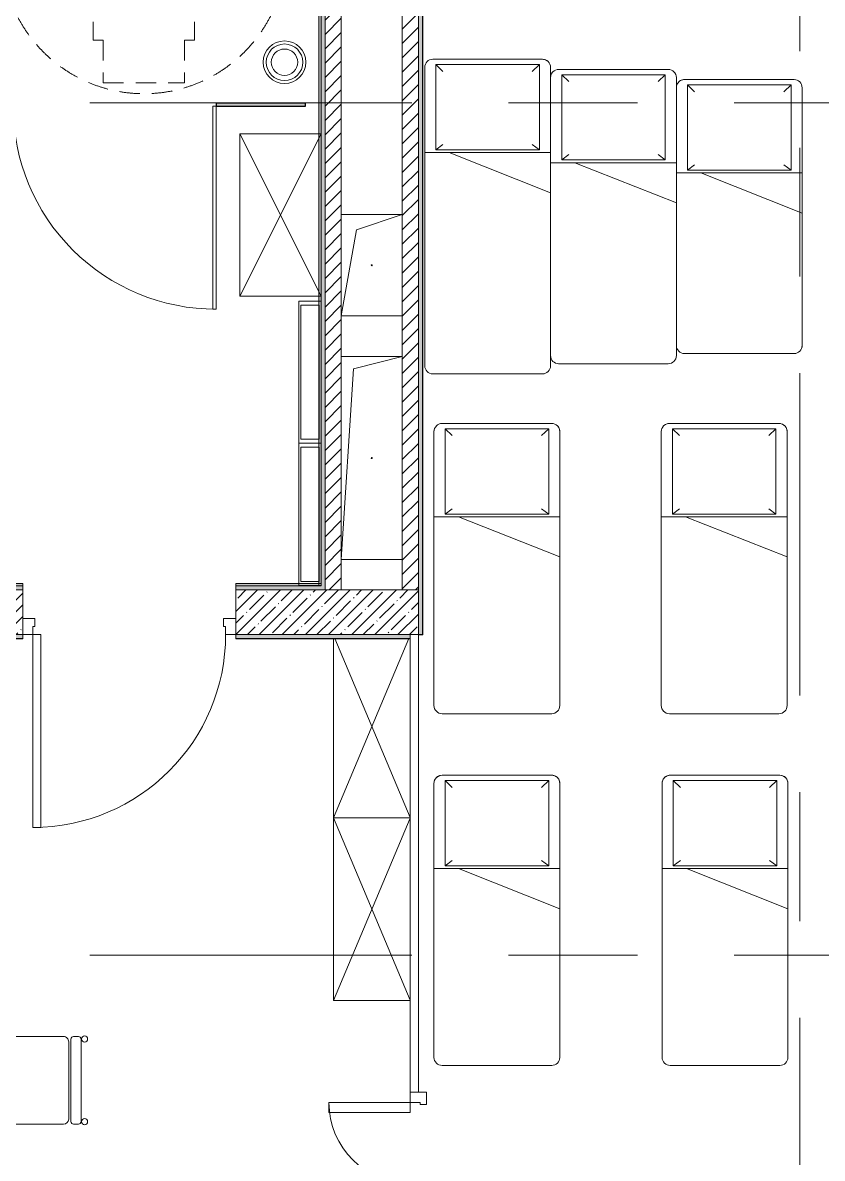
# Model space of a CAD drawing. Header units: millimetres. Extents: x 1322 to 199238, y -8553 to 29000.
# Drawn here: x 41849 to 45789, y 2600 to 8195 of the extents above; entities that cross this region are included whole.
import ezdxf

# ---------------------------------------------------------------- set-up
doc = ezdxf.new("R2010")
doc.units = ezdxf.units.MM
doc.linetypes.add('200_ШТРИХ__ш1_п0_6_', pattern=[160, 100, -60])
doc.linetypes.add('Осевая', pattern=[3175, 635, -476.25, 1587.5, -476.25])
for name, color, linetype, lineweight in [('A-DOOR', 7, 'Continuous', 9), ('A-DOOR-1', 7, 'Continuous', 13), ('A-DOOR-FRAM', 7, 'Continuous', 13), ('A-GENM', 7, 'Continuous', 9), ('A-GENM-1', 7, 'Continuous', 25), ('A-WALL', 7, 'Continuous', 9), ('I-WALL', 7, 'Continuous', 9), ('P-SANR-FIXT', 7, 'Continuous', 9), ('Оси-2', 7, 'Осевая', 9)]:
    doc.layers.add(name, color=color, linetype=linetype, lineweight=lineweight)
for name, color, linetype, lineweight, true_color in [('A-WALL-1', 7, 'Continuous', 9, 0x3c3c3c), ('A-WALL-FNSH-1', 7, 'Continuous', 9, 0x3c3c3c), ('I-FURN-1', 7, 'Continuous', 9, 0xf0f0f0), ('I-FURN-2', 7, '200_ШТРИХ__ш1_п0_6_', 9, 0xf0f0f0)]:
    doc.layers.add(name, color=color, linetype=linetype, lineweight=lineweight, true_color=true_color)
pattern_1 = [(45, (-75531.326, 0), (-35.35534, 35.35534), [])]
pattern_2 = [(0, (-75531.326, 0), (121.92, 30.48), [10.058, -81.382, 10.058, -81.382, -487.68]), (0, (-75531.326, 0), (121.92, 30.48), [-182.88, 10.058, -172.822, 10.058, -81.382, -213.36]), (0, (-75531.326, 0), (121.92, 30.48), [-457.2, 10.058, -50.902, 10.058, -142.342]), (120, (-75485.606, 15.24), (-87.356454, 90.345817), [10.058, -81.382, 10.058, -81.382, -487.68]), (120, (-75485.606, 15.24), (-87.356454, 90.345817), [-182.88, 10.058, -172.822, 10.058, -81.382, -213.36]), (120, (-75485.606, 15.24), (-87.356454, 90.345817), [-457.2, 10.058, -50.902, 10.058, -142.342]), (240, (-75470.366, 76.2), (-34.563546, -120.825817), [10.058, -81.382, 10.058, -81.382, -487.68]), (240, (-75470.366, 76.2), (-34.563546, -120.825817), [-182.88, 10.058, -172.822, 10.058, -81.382, -213.36]), (240, (-75470.366, 76.2), (-34.563546, -120.825817), [-457.2, 10.058, -50.902, 10.058, -142.342])]

# ---------------------------------------------------------------- blocks, each defined once
blk = doc.blocks.new('FRT_2D_Символ _разворот МГН_1 - D1_4_Символ доступности разворота МГН _360__-18618045-План размещения напольных электротехнических лючков и розеток 1 этажа в осях 23_1-33')
at = {"layer": 'I-FURN-2'}
for p, q in [((-300, 325.4), (-300, -185.8)), ((-300, 325.4), (-200, 325.4)), ((-200, 195.4), (-200, 325.4)), ((200, 325.4), (300, 325.4)), ((200, 195.4), (200, 325.4)), ((300, 325.4), (300, -185.8)), ((-200, 195.4), (200, 195.4)), ((-300, -185.8), (-250, -185.8)), ((-250, -185.8), (-250, -435.8)), ((300, -185.8), (250, -185.8)), ((250, -185.8), (250, -435.8)), ((-200, -435.8), (-250, -435.8)), ((-200, -435.8), (-200, -645.8)), ((200, -435.8), (250, -435.8)), ((200, -435.8), (200, -645.8)), ((-200, -645.8), (200, -645.8))]:
    blk.add_line(p, q, dxfattribs=at)
blk.add_circle((0, 0), 700, dxfattribs=at)
blk = doc.blocks.new('GM_Отверстие прямоугольное _в плите_ - Отверстие-V16-План размещения напольных электротехнических лючков и розеток 1 этажа в осях 23_1-33')
at = {"layer": 'A-GENM'}
for p, q in [((-150, 250), (150, 250)), ((150, 250), (-150, 250)), ((-75, 175), (150, 250)), ((-150, -250), (-75, 175)), ((150, -250), (-150, -250)), ((-150, -250), (150, -250))]:
    blk.add_line(p, q, dxfattribs=at)
for start, end in [(360, 180), (180, 360)]:
    blk.add_arc((0, 0), 2.5, start, end, dxfattribs=at)
blk = doc.blocks.new('GM_Отверстие прямоугольное _в плите_ - Отверстие-V17-План размещения напольных электротехнических лючков и розеток 1 этажа в осях 23_1-33')
at = {"layer": 'A-GENM'}
for p, q in [((-150, 500), (150, 500)), ((150, 500), (-150, 500)), ((-90, 440), (150, 500)), ((-150, -500), (-90, 440)), ((150, -500), (-150, -500)), ((-150, -500), (150, -500))]:
    blk.add_line(p, q, dxfattribs=at)
for start, end in [(360, 180), (180, 360)]:
    blk.add_arc((0, 0), 2.5, start, end, dxfattribs=at)
blk = doc.blocks.new('Bed - Small Sizes - 1_119-25446116-План размещения напольных электротехнических лючков и розеток 1 этажа в осях 23_1-33')
at = {"layer": 'I-FURN-1'}
for p, q in [((247.3, 0), (-292.7, 0)), ((-292.7, 0), (247.3, 0)), ((247.3, 0), (-292.7, 0)), ((-292.7, 0), (247.3, 0)), ((-332.7, -40), (-332.7, -460)), ((-332.7, -460), (-332.7, -40)), ((-332.7, -40), (-332.7, -460)), ((-332.7, -460), (-332.7, -40)), ((-277.5, -26.2), (-242.7, -60)), ((232.5, -26.2), (-277.5, -26.2)), ((-277.5, -26.2), (-277.5, -446.2)), ((232.5, -26.2), (-277.5, -26.2)), ((-277.5, -26.2), (-277.5, -446.2)), ((232.5, -26.2), (197.3, -60)), ((232.5, -446.2), (232.5, -26.2)), ((232.5, -446.2), (232.5, -26.2)), ((287.3, -460), (287.3, -40)), ((287.3, -40), (287.3, -460)), ((287.3, -657.7), (287.3, -40)), ((287.3, -40), (287.3, -657.7)), ((-277.5, -446.2), (-242.7, -420)), ((-277.5, -446.2), (232.5, -446.2)), ((-277.5, -446.2), (232.5, -446.2)), ((232.5, -446.2), (197.3, -420)), ((-332.7, -460), (-212.7, -460)), ((-212.7, -460), (-332.7, -460)), ((-332.7, -460), (-332.7, -1390)), ((-332.7, -1390), (-332.7, -460)), ((-332.7, -460), (-212.7, -460)), ((-212.7, -460), (287.3, -460)), ((287.3, -460), (-212.7, -460)), ((287.3, -460), (-212.7, -460)), ((-212.7, -460), (287.3, -657.7)), ((287.3, -657.7), (-212.7, -460)), ((-212.7, -460), (287.3, -460)), ((-212.7, -460), (287.3, -657.7)), ((-212.7, -460), (287.3, -460)), ((287.3, -657.7), (287.3, -460)), ((287.3, -460), (287.3, -657.7)), ((287.3, -1390), (287.3, -657.7)), ((287.3, -657.7), (287.3, -1390)), ((-292.7, -1430), (247.3, -1430)), ((247.3, -1430), (-292.7, -1430))]:
    blk.add_line(p, q, dxfattribs=at)
for centre, start, end in [((-292.7, -40), 90, 180), ((-292.7, -40), 90, 180), ((247.3, -40), 360, 90), ((247.3, -40), 0, 90), ((-292.7, -40), 90, 180), ((-292.7, -40), 120, 180), ((-292.7, -40), 90, 120), ((247.3, -40), 0, 90), ((247.3, -40), 75, 90), ((247.3, -40), 30, 75), ((247.3, -40), 15, 30), ((247.3, -40), 0, 15), ((-292.7, -1390), 180, 270), ((-292.7, -1390), 180, 270), ((247.3, -1390), 270, 0), ((247.3, -1390), 270, 0)]:
    blk.add_arc(centre, 40, start, end, dxfattribs=at)
blk = doc.blocks.new('Bed - Small Sizes - 1_119-V28-План размещения напольных электротехнических лючков и розеток 1 этажа в осях 23_1-33')
at = {"layer": 'I-FURN-1'}
for p, q in [((247.3, 0), (-292.7, 0)), ((-292.7, 0), (247.3, 0)), ((247.3, 0), (-292.7, 0)), ((-292.7, 0), (247.3, 0)), ((-332.7, -40), (-332.7, -460)), ((-332.7, -460), (-332.7, -40)), ((-332.7, -40), (-332.7, -460)), ((-332.7, -460), (-332.7, -40)), ((-277.5, -26.2), (-242.7, -60)), ((232.5, -26.2), (-277.5, -26.2)), ((-277.5, -26.2), (-277.5, -446.2)), ((232.5, -26.2), (-277.5, -26.2)), ((-277.5, -26.2), (-277.5, -446.2)), ((232.5, -26.2), (197.3, -60)), ((232.5, -446.2), (232.5, -26.2)), ((232.5, -446.2), (232.5, -26.2)), ((287.3, -460), (287.3, -40)), ((287.3, -40), (287.3, -460)), ((287.3, -657.7), (287.3, -40)), ((287.3, -40), (287.3, -657.7)), ((-277.5, -446.2), (-242.7, -420)), ((-277.5, -446.2), (232.5, -446.2)), ((-277.5, -446.2), (232.5, -446.2)), ((232.5, -446.2), (197.3, -420)), ((-332.7, -460), (-212.7, -460)), ((-212.7, -460), (-332.7, -460)), ((-332.7, -460), (-332.7, -1390)), ((-332.7, -1390), (-332.7, -460)), ((-332.7, -460), (-212.7, -460)), ((-212.7, -460), (287.3, -460)), ((287.3, -460), (-212.7, -460)), ((287.3, -460), (-212.7, -460)), ((-212.7, -460), (287.3, -657.7)), ((287.3, -657.7), (-212.7, -460)), ((-212.7, -460), (287.3, -460)), ((-212.7, -460), (287.3, -657.7)), ((-212.7, -460), (287.3, -460)), ((287.3, -657.7), (287.3, -460)), ((287.3, -460), (287.3, -657.7)), ((287.3, -1390), (287.3, -657.7)), ((287.3, -657.7), (287.3, -1390)), ((-292.7, -1430), (247.3, -1430)), ((247.3, -1430), (-292.7, -1430))]:
    blk.add_line(p, q, dxfattribs=at)
for centre, start, end in [((-292.7, -40), 90, 180), ((-292.7, -40), 90, 180), ((247.3, -40), 360, 90), ((247.3, -40), 0, 90), ((-292.7, -40), 90, 180), ((-292.7, -40), 165, 180), ((-292.7, -40), 90, 165), ((247.3, -40), 0, 90), ((247.3, -40), 45, 90), ((247.3, -40), 15, 45), ((247.3, -40), 0, 15), ((-292.7, -1390), 180, 270), ((-292.7, -1390), 180, 270), ((247.3, -1390), 270, 0), ((247.3, -1390), 270, 0)]:
    blk.add_arc(centre, 40, start, end, dxfattribs=at)
blk = doc.blocks.new('Bed - Small Sizes - 1_119-V29-План размещения напольных электротехнических лючков и розеток 1 этажа в осях 23_1-33')
at = {"layer": 'I-FURN-1'}
for p, q in [((247.3, 0), (-292.7, 0)), ((-292.7, 0), (247.3, 0)), ((247.3, 0), (-292.7, 0)), ((-292.7, 0), (247.3, 0)), ((-332.7, -40), (-332.7, -460)), ((-332.7, -460), (-332.7, -40)), ((-332.7, -40), (-332.7, -460)), ((-332.7, -460), (-332.7, -40)), ((-277.5, -26.2), (-242.7, -60)), ((232.5, -26.2), (-277.5, -26.2)), ((-277.5, -26.2), (-277.5, -446.2)), ((232.5, -26.2), (-277.5, -26.2)), ((-277.5, -26.2), (-277.5, -446.2)), ((232.5, -26.2), (197.3, -60)), ((232.5, -446.2), (232.5, -26.2)), ((232.5, -446.2), (232.5, -26.2)), ((287.3, -460), (287.3, -40)), ((287.3, -40), (287.3, -460)), ((287.3, -657.7), (287.3, -40)), ((287.3, -40), (287.3, -657.7)), ((-277.5, -446.2), (-242.7, -420)), ((-277.5, -446.2), (232.5, -446.2)), ((-277.5, -446.2), (232.5, -446.2)), ((232.5, -446.2), (197.3, -420)), ((-332.7, -460), (-212.7, -460)), ((-212.7, -460), (-332.7, -460)), ((-332.7, -460), (-332.7, -1390)), ((-332.7, -1390), (-332.7, -460)), ((-332.7, -460), (-212.7, -460)), ((-212.7, -460), (287.3, -460)), ((287.3, -460), (-212.7, -460)), ((287.3, -460), (-212.7, -460)), ((-212.7, -460), (287.3, -657.7)), ((287.3, -657.7), (-212.7, -460)), ((-212.7, -460), (287.3, -460)), ((-212.7, -460), (287.3, -657.7)), ((-212.7, -460), (287.3, -460)), ((287.3, -657.7), (287.3, -460)), ((287.3, -460), (287.3, -657.7)), ((287.3, -1390), (287.3, -657.7)), ((287.3, -657.7), (287.3, -1390)), ((-292.7, -1430), (247.3, -1430)), ((247.3, -1430), (-292.7, -1430))]:
    blk.add_line(p, q, dxfattribs=at)
for centre, start, end in [((-292.7, -40), 90, 180), ((-292.7, -40), 90, 180), ((247.3, -40), 360, 90), ((247.3, -40), 0, 90), ((-292.7, -40), 90, 180), ((-292.7, -40), 165, 180), ((-292.7, -40), 150, 165), ((-292.7, -40), 90, 150), ((247.3, -40), 0, 90), ((247.3, -40), 75, 90), ((247.3, -40), 45, 75), ((247.3, -40), 15, 45), ((247.3, -40), 0, 15), ((-292.7, -1390), 180, 270), ((-292.7, -1390), 180, 270), ((247.3, -1390), 270, 0), ((247.3, -1390), 270, 0)]:
    blk.add_arc(centre, 40, start, end, dxfattribs=at)
blk = doc.blocks.new('Bed - Small Sizes - 1_119-V30-План размещения напольных электротехнических лючков и розеток 1 этажа в осях 23_1-33')
at = {"layer": 'I-FURN-1'}
for p, q in [((247.3, 0), (-292.7, 0)), ((-292.7, 0), (247.3, 0)), ((247.3, 0), (-292.7, 0)), ((-292.7, 0), (247.3, 0)), ((-332.7, -40), (-332.7, -460)), ((-332.7, -460), (-332.7, -40)), ((-332.7, -40), (-332.7, -460)), ((-332.7, -460), (-332.7, -40)), ((-277.5, -26.2), (-242.7, -60)), ((232.5, -26.2), (-277.5, -26.2)), ((-277.5, -26.2), (-277.5, -446.2)), ((232.5, -26.2), (-277.5, -26.2)), ((-277.5, -26.2), (-277.5, -446.2)), ((232.5, -26.2), (197.3, -60)), ((232.5, -446.2), (232.5, -26.2)), ((232.5, -446.2), (232.5, -26.2)), ((287.3, -460), (287.3, -40)), ((287.3, -40), (287.3, -460)), ((287.3, -657.7), (287.3, -40)), ((287.3, -40), (287.3, -657.7)), ((-277.5, -446.2), (-242.7, -420)), ((-277.5, -446.2), (232.5, -446.2)), ((-277.5, -446.2), (232.5, -446.2)), ((232.5, -446.2), (197.3, -420)), ((-332.7, -460), (-212.7, -460)), ((-212.7, -460), (-332.7, -460)), ((-332.7, -460), (-332.7, -1390)), ((-332.7, -1390), (-332.7, -460)), ((-332.7, -460), (-212.7, -460)), ((-212.7, -460), (287.3, -460)), ((287.3, -460), (-212.7, -460)), ((287.3, -460), (-212.7, -460)), ((-212.7, -460), (287.3, -657.7)), ((287.3, -657.7), (-212.7, -460)), ((-212.7, -460), (287.3, -460)), ((-212.7, -460), (287.3, -657.7)), ((-212.7, -460), (287.3, -460)), ((287.3, -657.7), (287.3, -460)), ((287.3, -460), (287.3, -657.7)), ((287.3, -1390), (287.3, -657.7)), ((287.3, -657.7), (287.3, -1390)), ((-292.7, -1430), (247.3, -1430)), ((247.3, -1430), (-292.7, -1430))]:
    blk.add_line(p, q, dxfattribs=at)
for centre, start, end in [((-292.7, -40), 90, 180), ((-292.7, -40), 90, 180), ((247.3, -40), 360, 90), ((247.3, -40), 0, 90), ((-292.7, -40), 90, 180), ((-292.7, -40), 150, 180), ((-292.7, -40), 135, 150), ((-292.7, -40), 120, 135), ((-292.7, -40), 90, 120), ((247.3, -40), 0, 90), ((247.3, -40), 30, 90), ((247.3, -40), 15, 30), ((247.3, -40), 0, 15), ((-292.7, -1390), 180, 270), ((-292.7, -1390), 180, 270), ((247.3, -1390), 270, 0), ((247.3, -1390), 270, 0)]:
    blk.add_arc(centre, 40, start, end, dxfattribs=at)
blk = doc.blocks.new('Bed - Small Sizes - 1_118-V53-План размещения напольных электротехнических лючков и розеток 1 этажа в осях 23_1-33')
at = {"layer": 'I-FURN-1'}
for p, q in [((247.3, 0), (-292.7, 0)), ((-292.7, 0), (247.3, 0)), ((247.3, 0), (-292.7, 0)), ((-292.7, 0), (247.3, 0)), ((-332.7, -40), (-332.7, -460)), ((-332.7, -460), (-332.7, -40)), ((-332.7, -40), (-332.7, -460)), ((-332.7, -460), (-332.7, -40)), ((-277.5, -26.2), (-242.7, -60)), ((232.5, -26.2), (-277.5, -26.2)), ((-277.5, -26.2), (-277.5, -446.2)), ((232.5, -26.2), (-277.5, -26.2)), ((-277.5, -26.2), (-277.5, -446.2)), ((232.5, -26.2), (197.3, -60)), ((232.5, -446.2), (232.5, -26.2)), ((232.5, -446.2), (232.5, -26.2)), ((287.3, -460), (287.3, -40)), ((287.3, -40), (287.3, -90)), ((287.3, -90), (287.3, -40)), ((287.3, -40), (287.3, -90)), ((287.3, -90), (287.3, -460)), ((287.3, -510), (287.3, -90)), ((287.3, -90), (287.3, -510)), ((-277.5, -446.2), (-242.7, -420)), ((-277.5, -446.2), (232.5, -446.2)), ((-277.5, -446.2), (232.5, -446.2)), ((232.5, -446.2), (197.3, -420)), ((-332.7, -460), (-212.7, -460)), ((-212.7, -460), (-332.7, -460)), ((-332.7, -460), (-332.7, -1510)), ((-332.7, -1510), (-332.7, -460)), ((-332.7, -460), (-212.7, -460)), ((-212.7, -460), (287.3, -460)), ((287.3, -460), (-212.7, -460)), ((287.3, -460), (-212.7, -460)), ((-212.7, -460), (287.3, -657.7)), ((287.3, -657.7), (-212.7, -460)), ((-212.7, -460), (287.3, -460)), ((-212.7, -460), (287.3, -657.7)), ((-212.7, -460), (287.3, -460)), ((287.3, -657.7), (287.3, -460)), ((287.3, -460), (287.3, -510)), ((287.3, -510), (287.3, -657.7)), ((287.3, -657.7), (287.3, -510)), ((287.3, -510), (287.3, -657.7)), ((287.3, -1510), (287.3, -657.7)), ((287.3, -657.7), (287.3, -1460)), ((287.3, -1460), (287.3, -1510)), ((-292.7, -1550), (247.3, -1550)), ((247.3, -1550), (-292.7, -1550))]:
    blk.add_line(p, q, dxfattribs=at)
for centre, start, end in [((-292.7, -40), 90, 180), ((-292.7, -40), 90, 180), ((247.3, -40), 360, 90), ((247.3, -40), 0, 90), ((-292.7, -40), 90, 180), ((-292.7, -40), 90, 180), ((247.3, -40), 0, 90), ((247.3, -40), 75, 90), ((247.3, -40), 45, 75), ((247.3, -40), 0, 45), ((-292.7, -1510), 180, 270), ((-292.7, -1510), 180, 270), ((247.3, -1510), 270, 360), ((247.3, -1510), 270, 0)]:
    blk.add_arc(centre, 40, start, end, dxfattribs=at)
blk = doc.blocks.new('Bed - Small Sizes - Single 5-V54-План размещения напольных электротехнических лючков и розеток 1 этажа в осях 23_1-33')
at = {"layer": 'I-FURN-1'}
for p, q in [((247.3, 0), (-292.7, 0)), ((-292.7, 0), (247.3, 0)), ((247.3, 0), (-292.7, 0)), ((-292.7, 0), (247.3, 0)), ((-332.7, -40), (-332.7, -410)), ((-332.7, -460), (-332.7, -40)), ((-332.7, -40), (-332.7, -460)), ((-332.7, -460), (-332.7, -40)), ((-277.5, -26.2), (-242.7, -60)), ((232.5, -26.2), (-277.5, -26.2)), ((-277.5, -26.2), (-277.5, -446.2)), ((232.5, -26.2), (-277.5, -26.2)), ((-277.5, -26.2), (-277.5, -446.2)), ((232.5, -26.2), (197.3, -60)), ((232.5, -446.2), (232.5, -26.2)), ((232.5, -446.2), (232.5, -26.2)), ((287.3, -460), (287.3, -40)), ((287.3, -40), (287.3, -90)), ((287.3, -90), (287.3, -40)), ((287.3, -40), (287.3, -90)), ((287.3, -90), (287.3, -460)), ((287.3, -510), (287.3, -90)), ((287.3, -90), (287.3, -510)), ((-332.7, -410), (-332.7, -460)), ((-277.5, -446.2), (-242.7, -420)), ((-277.5, -446.2), (232.5, -446.2)), ((-277.5, -446.2), (232.5, -446.2)), ((232.5, -446.2), (197.3, -420)), ((-332.7, -460), (-212.7, -460)), ((-212.7, -460), (-332.7, -460)), ((-332.7, -460), (-332.7, -607.7)), ((-332.7, -607.7), (-332.7, -460)), ((-332.7, -460), (-212.7, -460)), ((-212.7, -460), (287.3, -460)), ((287.3, -460), (-212.7, -460)), ((287.3, -460), (-212.7, -460)), ((-212.7, -460), (287.3, -657.7)), ((287.3, -657.7), (-212.7, -460)), ((-212.7, -460), (287.3, -460)), ((-212.7, -460), (287.3, -657.7)), ((-212.7, -460), (287.3, -460)), ((287.3, -657.7), (287.3, -460)), ((287.3, -460), (287.3, -510)), ((287.3, -510), (287.3, -657.7)), ((287.3, -657.7), (287.3, -510)), ((287.3, -510), (287.3, -657.7)), ((-332.7, -607.7), (-332.7, -1410)), ((-332.7, -1410), (-332.7, -607.7)), ((287.3, -1410), (287.3, -657.7)), ((287.3, -657.7), (287.3, -1360)), ((287.3, -1360), (287.3, -1410)), ((-292.7, -1450), (247.3, -1450)), ((247.3, -1450), (-292.7, -1450))]:
    blk.add_line(p, q, dxfattribs=at)
for centre, start, end in [((-292.7, -40), 90, 180), ((-292.7, -40), 90, 180), ((247.3, -40), 360, 90), ((247.3, -40), 0, 90), ((-292.7, -40), 90, 180), ((-292.7, -40), 135, 180), ((-292.7, -40), 90, 135), ((247.3, -40), 0, 90), ((247.3, -40), 0, 90), ((-292.7, -1410), 180, 270), ((-292.7, -1410), 180, 270), ((247.3, -1410), 270, 0), ((247.3, -1410), 270, 0)]:
    blk.add_arc(centre, 40, start, end, dxfattribs=at)
blk = doc.blocks.new('Bed - Small Sizes - Single 6-V55-План размещения напольных электротехнических лючков и розеток 1 этажа в осях 23_1-33')
at = {"layer": 'I-FURN-1'}
for p, q in [((247.3, 0), (-292.7, 0)), ((-292.7, 0), (247.3, 0)), ((247.3, 0), (-292.7, 0)), ((-292.7, 0), (247.3, 0)), ((-332.7, -40), (-332.7, -410)), ((-332.7, -460), (-332.7, -40)), ((-332.7, -40), (-332.7, -460)), ((-332.7, -460), (-332.7, -40)), ((-277.5, -26.2), (-242.7, -60)), ((232.5, -26.2), (-277.5, -26.2)), ((-277.5, -26.2), (-277.5, -446.2)), ((232.5, -26.2), (-277.5, -26.2)), ((-277.5, -26.2), (-277.5, -446.2)), ((232.5, -26.2), (197.3, -60)), ((232.5, -446.2), (232.5, -26.2)), ((232.5, -446.2), (232.5, -26.2)), ((287.3, -460), (287.3, -40)), ((287.3, -40), (287.3, -460)), ((287.3, -657.7), (287.3, -40)), ((287.3, -40), (287.3, -657.7)), ((-332.7, -410), (-332.7, -460)), ((-277.5, -446.2), (-242.7, -420)), ((-277.5, -446.2), (232.5, -446.2)), ((-277.5, -446.2), (232.5, -446.2)), ((232.5, -446.2), (197.3, -420)), ((-332.7, -460), (-212.7, -460)), ((-212.7, -460), (-332.7, -460)), ((-332.7, -460), (-332.7, -607.7)), ((-332.7, -607.7), (-332.7, -460)), ((-332.7, -460), (-212.7, -460)), ((-212.7, -460), (287.3, -460)), ((287.3, -460), (-212.7, -460)), ((287.3, -460), (-212.7, -460)), ((-212.7, -460), (287.3, -657.7)), ((287.3, -657.7), (-212.7, -460)), ((-212.7, -460), (287.3, -460)), ((-212.7, -460), (287.3, -657.7)), ((-212.7, -460), (287.3, -460)), ((287.3, -657.7), (287.3, -460)), ((287.3, -460), (287.3, -657.7)), ((-332.7, -607.7), (-332.7, -1310)), ((-332.7, -1310), (-332.7, -607.7)), ((287.3, -1310), (287.3, -657.7)), ((287.3, -657.7), (287.3, -1310)), ((-292.7, -1350), (247.3, -1350)), ((247.3, -1350), (-292.7, -1350))]:
    blk.add_line(p, q, dxfattribs=at)
for centre, start, end in [((-292.7, -40), 90, 180), ((-292.7, -40), 90, 180), ((247.3, -40), 360, 90), ((247.3, -40), 0, 90), ((-292.7, -40), 90, 180), ((-292.7, -40), 165, 180), ((-292.7, -40), 150, 165), ((-292.7, -40), 120, 150), ((-292.7, -40), 90, 120), ((247.3, -40), 0, 90), ((247.3, -40), 0, 90), ((-292.7, -1310), 180, 270), ((-292.7, -1310), 180, 270), ((247.3, -1310), 270, 0), ((247.3, -1310), 270, 315), ((247.3, -1310), 315, 0)]:
    blk.add_arc(centre, 40, start, end, dxfattribs=at)
blk = doc.blocks.new('Шкаф параметрический - 1_268-25587356-План размещения напольных электротехнических лючков и розеток 1 этажа в осях 23_1-33')
at = {"layer": 'I-FURN-1'}
for p, q in [((0, 0), (898.4, 379.3)), ((0, 379.3), (0, 0)), ((0, 0), (0, 379.3)), ((1.6, 379.3), (900, 0)), ((900, 0), (900, 379.3)), ((900, 379.3), (900, 0)), ((0, 0), (900, 0)), ((900, 0), (0, 0))]:
    blk.add_line(p, q, dxfattribs=at)
blk = doc.blocks.new('Шкаф параметрический - 1_268-V66-План размещения напольных электротехнических лючков и розеток 1 этажа в осях 23_1-33')
at = {"layer": 'I-FURN-1'}
for p, q in [((17.4, 372.7), (900, 0)), ((17.5, 7.4), (898.4, 379.3)), ((900, 0), (900, 379.3)), ((900, 379.3), (900, 0)), ((17.5, 0), (900, 0)), ((900, 0), (17.5, 0))]:
    blk.add_line(p, q, dxfattribs=at)
blk = doc.blocks.new('Вешалка - 1_25-V78-План размещения напольных электротехнических лючков и розеток 1 этажа в осях 23_1-33')
at = {"layer": 'I-FURN-1'}
for p, q in [((350, 55), (-350, 55)), ((-350, 55), (-350, -55)), ((-350, -44), (-350, 55)), ((-350, 55), (350, 55)), ((-330.4, -46), (-330.4, 44.4)), ((-330.4, -44), (-330.4, 44.4)), ((-330.4, 44.4), (330.2, 44.4)), ((330.2, 44.4), (-330.4, 44.4)), ((330.2, 44.4), (330.2, -46)), ((330.2, -44), (330.2, 44.4)), ((350, -55), (350, 55)), ((350, 55), (350, -44)), ((-350, -55), (350, -55)), ((330.2, -46), (-330.4, -46))]:
    blk.add_line(p, q, dxfattribs=at)
blk = doc.blocks.new('Вешалка - 1_25-V79-План размещения напольных электротехнических лючков и розеток 1 этажа в осях 23_1-33')
at = {"layer": 'I-FURN-1'}
for p, q in [((350, 55), (-350, 55)), ((-350, 55), (-350, -55)), ((-341.5, 55), (350, 55)), ((-330.4, -46), (-330.4, 44.4)), ((-330.4, -44), (-330.4, 44.4)), ((-330.4, 44.4), (330.2, 44.4)), ((330.2, 44.4), (-330.4, 44.4)), ((330.2, 44.4), (330.2, -46)), ((330.2, -44), (330.2, 44.4)), ((350, -55), (350, 55)), ((350, 55), (350, -44)), ((-350, -55), (350, -55)), ((330.2, -46), (-330.4, -46))]:
    blk.add_line(p, q, dxfattribs=at)
blk = doc.blocks.new('Шкаф параметрический - 1_161-25595840-План размещения напольных электротехнических лючков и розеток 1 этажа в осях 23_1-33')
at = {"layer": 'I-FURN-1'}
for p, q in [((0, 0), (800, 400)), ((0, 400), (800, 0)), ((800, 400), (0, 400)), ((0, 400), (0, 0)), ((0, 11), (0, 400)), ((0, 400), (800, 400)), ((800, 0), (800, 400)), ((800, 400), (800, 11)), ((0, 0), (800, 0))]:
    blk.add_line(p, q, dxfattribs=at)
blk = doc.blocks.new('M_Стул-Breuer - 1_87-V86-План размещения напольных электротехнических лючков и розеток 1 этажа в осях 23_1-33')
at = {"layer": 'I-FURN-1'}
for p, q in [((190.5, 241.3), (-190.5, 241.3)), ((-215.9, 215.9), (-215.9, 87.8)), ((215.9, 87.8), (215.9, 215.9)), ((-215.9, 87.8), (-215.9, -127)), ((215.9, -127), (215.9, 87.8)), ((203.2, -163.5), (-203.2, -163.5)), ((-190.5, -152.4), (190.5, -152.4)), ((-215.9, -176.2), (-215.9, -200.8)), ((-203.2, -213.5), (203.2, -213.5)), ((215.9, -200.8), (215.9, -176.2))]:
    blk.add_line(p, q, dxfattribs=at)
for centre, radius, start, end in [((-190.5, 215.9), 25.4, 90, 180), ((190.5, 215.9), 25.4, 60, 90), ((190.5, 215.9), 25.4, 30, 60), ((190.5, 215.9), 25.4, 0, 30), ((-190.5, -127), 25.4, 180, 270), ((-203.2, -176.2), 12.7, 90, 180), ((190.5, -127), 25.4, 270, 360), ((203.2, -176.2), 12.7, 360, 90), ((-203.5, -230.6), 15.1, 360, 180), ((-203.2, -200.8), 12.7, 180, 270), ((203.7, -230.6), 15.1, 360, 180), ((203.2, -200.8), 12.7, 270, 360), ((-203.5, -230.6), 15.1, 180, 360), ((203.7, -230.6), 15.1, 180, 360)]:
    blk.add_arc(centre, radius, start, end, dxfattribs=at)
blk = doc.blocks.new('110_Дверь_СКБ_2Ст - Д-5_п__в составе перегородки _не входит в спец__-32680960-План размещения напольных электротехнических лючков и розеток 1 этажа в осях 23_1-33')
at = {"layer": 'A-DOOR'}
for centre, radius, start, end in [((-637.5, 0.5), 900, 0, 90), ((662.5, 0.5), 400, 90, 180)]:
    blk.add_arc(centre, radius, start, end, dxfattribs=at)
at = {"layer": 'A-DOOR-1'}
for p, q in [((-637.5, 900.5), (-587.5, 900.5)), ((-637.5, 900.5), (-637.5, 0.5)), ((-587.5, 0.5), (-587.5, 900.5)), ((662.5, 400.5), (612.5, 400.5)), ((612.5, 0.5), (612.5, 400.5)), ((662.5, 400.5), (662.5, 0.5)), ((-637.5, 0.5), (-587.5, 0.5)), ((662.5, 0.5), (612.5, 0.5))]:
    blk.add_line(p, q, dxfattribs=at)
at = {"layer": 'A-DOOR-FRAM'}
for p, q in [((-637.5, 0.5), (-687.5, 0.5)), ((-687.5, 0.5), (-687.5, -79.5)), ((-637.5, 0.5), (-637.5, -49.5)), ((712.5, 0.5), (662.5, 0.5)), ((662.5, 0.5), (662.5, -49.5)), ((712.5, 0.5), (712.5, -79.5)), ((-637.5, -49.5), (-627.5, -49.5)), ((-627.5, -49.5), (-627.5, -79.5)), ((652.5, -49.5), (662.5, -49.5)), ((652.5, -49.5), (652.5, -79.5)), ((-627.5, -79.5), (-687.5, -79.5)), ((712.5, -79.5), (652.5, -79.5))]:
    blk.add_line(p, q, dxfattribs=at)
blk = doc.blocks.new('110_Дверь_СКБ_1Ст_Внутренняя1 - Д-7а_л__950x2100h_Туалет-32220591-План размещения напольных электротехнических лючков и розеток 1 этажа в осях 23_1-33')
at = {"layer": 'A-DOOR'}
blk.add_arc((487.5, 110), 950, 90, 180, dxfattribs=at)
at = {"layer": 'A-DOOR-1'}
for p, q in [((487.5, 1060), (447.5, 1060)), ((447.5, 110), (447.5, 1060)), ((487.5, 1060), (487.5, 110)), ((487.5, 110), (447.5, 110))]:
    blk.add_line(p, q, dxfattribs=at)
at = {"layer": 'A-DOOR-FRAM'}
for p, q in [((-512.5, 110), (-512.5, 30)), ((-512.5, 110), (-462.5, 110)), ((-462.5, 110), (-462.5, 70)), ((-452.5, 70), (-462.5, 70)), ((-452.5, 70), (-452.5, 30)), ((477.5, 70), (477.5, 30)), ((487.5, 70), (477.5, 70)), ((487.5, 110), (487.5, 70)), ((487.5, 110), (537.5, 110)), ((537.5, 110), (537.5, 30)), ((-512.5, 30), (-452.5, 30)), ((477.5, 30), (537.5, 30))]:
    blk.add_line(p, q, dxfattribs=at)
blk = doc.blocks.new('мусорная корзина - Round_ Metal-30590745-План размещения напольных электротехнических лючков и розеток 1 этажа в осях 23_1-33')
at = {"layer": 'P-SANR-FIXT'}
for radius, start, end in [(105, 0, 180), (90, 360, 180), (65, 0, 180), (105, 180, 360), (90, 180, 360), (65, 180, 360)]:
    blk.add_arc((0, 0), radius, start, end, dxfattribs=at)
blk = doc.blocks.new('131_Сантехническая перегородка_Дверь МГН 2 - СД-1-30897608-План размещения напольных электротехнических лючков и розеток 1 этажа в осях 23_1-33')
at = {"layer": 'A-GENM'}
for points in [[(10, 8), (-430, 8), (-430, -8), (10, -8)], [(1010, 8), (1010, -8), (1110, -8), (1110, 8)]]:
    blk.add_hatch(color=256, dxfattribs=at).paths.add_polyline_path(points)
at = {"layer": 'A-DOOR'}
for p, q in [((10, 1008), (26, 1008)), ((10, 8), (10, 1008)), ((26, 8), (26, 1008)), ((10, 8), (26, 8))]:
    blk.add_line(p, q, dxfattribs=at)
blk.add_arc((10, 8), 1000, 360, 90, dxfattribs=at)
at = {"layer": 'A-GENM-1'}
for p, q in [((10, 8), (-430, 8)), ((-430, 8), (-430, -8)), ((10, -8), (10, 8)), ((1110, 8), (1010, 8)), ((1010, 8), (1010, -8)), ((1110, -8), (1110, 8)), ((-430, -8), (10, -8)), ((1010, -8), (1110, -8))]:
    blk.add_line(p, q, dxfattribs=at)

msp = doc.modelspace()

# ---------------------------------------------------------------- hatches: boundary and pattern name
at = {"layer": 'I-WALL'}
h = msp.add_hatch(dxfattribs=at)
h.set_pattern_fill('FP_3', color=256, style=0, pattern_type=2)
h.set_pattern_definition(pattern_1)
h.paths.add_polyline_path([(43338.7, 5400), (43418.7, 5400), (43418.7, 10380), (43338.7, 10380), (43338.7, 7526.8)])
h = msp.add_hatch(dxfattribs=at)
h.set_pattern_fill('FP_3', color=256, style=0, pattern_type=2)
h.set_pattern_definition(pattern_1)
h.paths.add_polyline_path([(43718.7, 5400), (43798.7, 5400), (43798.7, 10380), (43718.7, 10380), (43718.7, 6308.8)])
h = msp.add_hatch(dxfattribs=at)
h.set_pattern_fill('FP_31', color=256, style=0, pattern_type=2)
h.set_pattern_definition(pattern_2)
h.paths.add_polyline_path([(43818.7, 5180), (43818.7, 10400), (43798.7, 10400), (43798.7, 5180)])
msp.add_hatch(color=256, dxfattribs=at).paths.add_polyline_path([(43318.7, 5420), (43318.7, 9980), (43307.7, 9980), (43307.7, 5420)])
h = msp.add_hatch(dxfattribs=at)
h.set_pattern_fill('FP_31', color=256, style=0, pattern_type=2)
h.set_pattern_definition(pattern_2)
h.paths.add_polyline_path([(43338.7, 5420), (43338.7, 9980), (43318.7, 9980), (43318.7, 5420)])
h = msp.add_hatch(color=256, dxfattribs=at)
h.paths.add_polyline_path([(43318.7, 5420), (43318.7, 5431), (42898.7, 5431), (42898.7, 5420), (43208.7, 5420)])
h.paths.add_polyline_path([(41848.7, 5420), (41848.7, 5431), (40128.7, 5431), (40128.7, 5420), (41559.3, 5420)])
h = msp.add_hatch(dxfattribs=at)
h.set_pattern_fill('FP_2', color=256, style=0, pattern_type=2)
h.set_pattern_definition([(45, (-75531.33, 0), (-57.024626, 57.024626), []), (45, (-75474.3, 0), (-57.024626, 57.024626), [100.806, -20.161, 3.353, -16.808])])
h.paths.add_polyline_path([(43758.7, 5180), (43798.7, 5180), (43798.7, 5400), (42898.7, 5400), (42898.7, 5180), (43596.1, 5180)])
h.paths.add_polyline_path([(41848.7, 5180), (41848.7, 5400), (36398.7, 5400), (36398.7, 5180), (40936, 5180)])
h = msp.add_hatch(dxfattribs=at)
h.set_pattern_fill('FP_31', color=256, style=0, pattern_type=2)
h.set_pattern_definition(pattern_2)
h.paths.add_polyline_path([(42898.7, 5400), (43338.7, 5400), (43338.7, 5420), (42898.7, 5420)])
h.paths.add_polyline_path([(41848.7, 5400), (41848.7, 5420), (40108.7, 5420), (40108.7, 5400), (40936, 5400)])
h = msp.add_hatch(dxfattribs=at)
h.set_pattern_fill('FP_31', color=256, style=0, pattern_type=2)
h.set_pattern_definition(pattern_2)
h.paths.add_polyline_path([(43758.7, 5160), (43758.7, 5180), (42898.7, 5180), (42898.7, 5160), (43757.7, 5160)])
h.paths.add_polyline_path([(36398.7, 5160), (41848.7, 5160), (41848.7, 5180), (36398.7, 5180)])

# ---------------------------------------------------------------- linework, layer by layer
at = {"layer": 'A-WALL'}
for p, q in [((43818.7, 5180), (43818.7, 10360)), ((43318.7, 5420), (43318.7, 5431)), ((40028.7, 5400), (41848.7, 5400)), ((41848.7, 5420), (40128.7, 5420)), ((43318.7, 5420), (42898.7, 5420)), ((42898.7, 5400), (43798.7, 5400)), ((43758.7, 5160), (42898.7, 5160)), ((43758.7, 5180), (43758.7, 2925)), ((43798.7, 5179), (43798.7, 2925))]:
    msp.add_line(p, q, dxfattribs=at)
at = {"layer": 'A-WALL-1'}
for p, q in [((43798.7, 10600), (43798.7, 5179)), ((43418.7, 5400), (43418.7, 10380)), ((43718.7, 10380), (43718.7, 5400)), ((43338.7, 10000), (43338.7, 5400)), ((41848.7, 5160), (41848.7, 5420)), ((42898.7, 5420), (42898.7, 5160)), ((36378.7, 5160), (41848.7, 5160)), ((36398.7, 5180), (41848.7, 5180)), ((43819.7, 5180), (42898.7, 5180)), ((43758.7, 2925), (43798.7, 2925))]:
    msp.add_line(p, q, dxfattribs=at)
at = {"layer": 'A-WALL-FNSH-1'}
for p, q in [((43819.7, 5179), (43819.7, 10359)), ((43307.7, 9980), (43307.7, 5420)), ((43318.7, 5431), (43318.7, 9969)), ((41848.7, 5431), (40128.7, 5431)), ((41848.7, 5420), (41848.7, 5431)), ((43318.7, 5431), (42898.7, 5431)), ((42898.7, 5431), (42898.7, 5420)), ((36377.7, 5159), (41848.7, 5159)), ((41848.7, 5159), (41848.7, 5160)), ((42898.7, 5160), (42898.7, 5159)), ((42898.7, 5159), (43757.7, 5159)), ((43757.7, 5159), (43757.7, 2925)), ((43819.7, 5179), (43798.7, 5179)), ((43799.7, 2925), (43799.7, 5179)), ((43757.7, 2925), (43758.7, 2925)), ((43798.7, 2925), (43799.7, 2925))]:
    msp.add_line(p, q, dxfattribs=at)
at = {"layer": 'Оси-2'}
for p, q in [((45678.7, 593.7), (45678.7, 19415.1)), ((9318.1, 7800), (47228.7, 7800)), ((9318.1, 3600), (47228.7, 3600))]:
    msp.add_line(p, q, dxfattribs=at)

# ---------------------------------------------------------------- block references
at = {"layer": 'A-DOOR'}
for name, p, rotation in [('110_Дверь_СКБ_1Ст_Внутренняя1 - Д-7а_л__950x2100h_Туалет-32220591-План размещения напольных электротехнических лючков и розеток 1 этажа в осях 23_1-33', (42386.2, 5290), 180), ('110_Дверь_СКБ_2Ст - Д-5_п__в составе перегородки _не входит в спец__-32680960-План размещения напольных электротехнических лючков и розеток 1 этажа в осях 23_1-33', (43758.2, 2212.5), 90)]:
    msp.add_blockref(name, p, dxfattribs=dict(at, rotation=rotation))
at = {"layer": 'A-GENM', "rotation": 180}
msp.add_blockref('131_Сантехническая перегородка_Дверь МГН 2 - СД-1-30897608-План размещения напольных электротехнических лючков и розеток 1 этажа в осях 23_1-33', (42811.7, 7791), dxfattribs=at)
at = {"layer": 'A-GENM'}
for name, p in [('GM_Отверстие прямоугольное _в плите_ - Отверстие-V16-План размещения напольных электротехнических лючков и розеток 1 этажа в осях 23_1-33', (43568.7, 7000)), ('GM_Отверстие прямоугольное _в плите_ - Отверстие-V17-План размещения напольных электротехнических лючков и розеток 1 этажа в осях 23_1-33', (43568.7, 6050))]:
    msp.add_blockref(name, p, dxfattribs=at)
at = {"layer": 'I-FURN-1'}
for name, p in [('FRT_2D_Символ _разворот МГН_1 - D1_4_Символ доступности разворота МГН _360__-18618045-План размещения напольных электротехнических лючков и розеток 1 этажа в осях 23_1-33', (42445.9, 8544.9)), ('Bed - Small Sizes - 1_118-V53-План размещения напольных электротехнических лючков и розеток 1 этажа в осях 23_1-33', (44162.2, 8014.6)), ('Bed - Small Sizes - Single 5-V54-План размещения напольных электротехнических лючков и розеток 1 этажа в осях 23_1-33', (44782.2, 7964.6)), ('Bed - Small Sizes - Single 6-V55-План размещения напольных электротехнических лючков и розеток 1 этажа в осях 23_1-33', (45402.2, 7914.6)), ('Bed - Small Sizes - 1_119-V28-План размещения напольных электротехнических лючков и розеток 1 этажа в осях 23_1-33', (44208, 6220.3)), ('Bed - Small Sizes - 1_119-25446116-План размещения напольных электротехнических лючков и розеток 1 этажа в осях 23_1-33', (45328, 6220.3)), ('Bed - Small Sizes - 1_119-V29-План размещения напольных электротехнических лючков и розеток 1 этажа в осях 23_1-33', (44208, 4486.9)), ('Bed - Small Sizes - 1_119-V30-План размещения напольных электротехнических лючков и розеток 1 этажа в осях 23_1-33', (45332, 4486.9))]:
    msp.add_blockref(name, p, dxfattribs=at)
for name, p, rotation in [('Шкаф параметрический - 1_161-25595840-План размещения напольных электротехнических лючков и розеток 1 этажа в осях 23_1-33', (43318.7, 6847.5), 89.9999999999999), ('Вешалка - 1_25-V78-План размещения напольных электротехнических лючков и розеток 1 этажа в осях 23_1-33', (43263.7, 6472.5), 89.99999999999984), ('Вешалка - 1_25-V79-План размещения напольных электротехнических лючков и розеток 1 этажа в осях 23_1-33', (43263.7, 5772.5), 89.99999999999984), ('Шкаф параметрический - 1_268-V66-План размещения напольных электротехнических лючков и розеток 1 этажа в осях 23_1-33', (43379.3, 5177.5), 269.9999999999994), ('Шкаф параметрический - 1_268-25587356-План размещения напольных электротехнических лючков и розеток 1 этажа в осях 23_1-33', (43379.3, 4277.5), 269.9999999999994), ('M_Стул-Breuer - 1_87-V86-План размещения напольных электротехнических лючков и розеток 1 этажа в осях 23_1-33', (41922.8, 2983.7), 90.00000000000006)]:
    msp.add_blockref(name, p, dxfattribs=dict(at, rotation=rotation))
at = {"layer": 'P-SANR-FIXT'}
msp.add_blockref('мусорная корзина - Round_ Metal-30590745-План размещения напольных электротехнических лючков и розеток 1 этажа в осях 23_1-33', (43138.7, 8000), dxfattribs=at)

doc.saveas('drawing.dxf')
